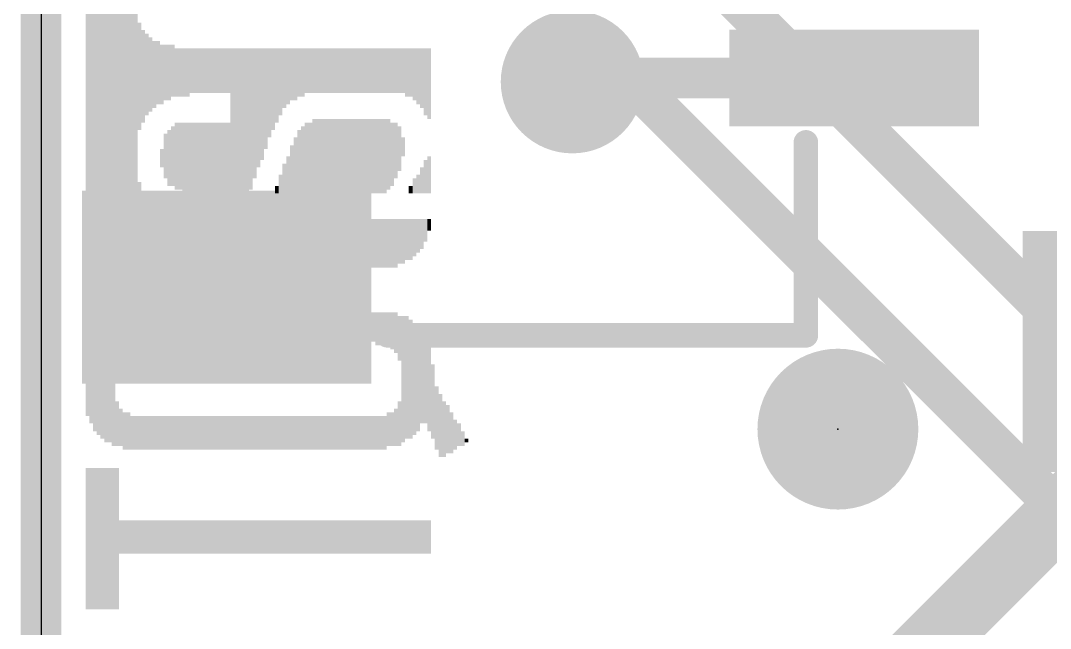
# Model space of a CAD drawing. Extents: x -0.1 to 25.5, y -0.1 to 17.9.
# Drawn here: x -0.13 to 6.27, y 3.97 to 7.75 of the extents above; entities that cross this region are included whole.
import ezdxf

# ---------------------------------------------------------------- set-up
doc = ezdxf.new("R2010")
doc.units = 0
for name, color, linetype in [('1', 12, 'CONTINUOUS'), ('16', 5, 'CONTINUOUS'), ('18', 110, 'CONTINUOUS'), ('20', 53, 'CONTINUOUS'), ('21', 40, 'CONTINUOUS'), ('22', 6, 'CONTINUOUS'), ('23', 40, 'CONTINUOUS')]:
    doc.layers.add(name, color=color, linetype=linetype)

# ---------------------------------------------------------------- blocks, each defined once
blk = doc.blocks.new('RECT')
blk.add_solid([(-0.5, -0.5), (0.5, -0.5), (-0.5, 0.5), (0.5, 0.5)])
blk = doc.blocks.new('PIE')
at = {"const_width": 0.5}
blk.add_lwpolyline([(0, -0.25, 1), (0, 0.25, 1), (0, -0.25)], format="xyb", dxfattribs=at)
blk = doc.blocks.new('ROUNDV')
at = {"const_width": 0.5}
blk.add_lwpolyline([(0, -0.25, 1), (0, 0.25, 1), (0, -0.25)], format="xyb", dxfattribs=at)

msp = doc.modelspace()

# ---------------------------------------------------------------- linework, layer by layer
at = {"layer": '1'}
for points, const_width in [([(0, 0), (0, 17.78)], 0.254), ([(3.326, 7.39), (3.302, 7.366)], 0.254), ([(5.054, 7.39), (3.326, 7.39)], 0.254), ([(6.7208, 5.0698), (5.08, 3.429)], 0.4064)]:
    msp.add_lwpolyline(points, dxfattribs=dict(at, const_width=const_width))
at = {"layer": '1', "const_width": 0.127}
for points in [[(3.326, 7.4535, 1), (3.326, 7.3265)], [(3.3709, 7.3451, 1), (3.2811, 7.4349)], [(5.054, 7.3265, 1), (5.054, 7.4535)], [(3.2571, 7.4109, 1), (3.3469, 7.3211)]]:
    msp.add_lwpolyline(points, format="xyb", dxfattribs=at)
at = {"layer": '16', "const_width": 0.254}
for points in [[(0, 0), (0, 17.78)], [(3.683, 8.509), (7.747, 4.445)], [(3.302, 7.366), (3.6714, 7.366)], [(3.6714, 7.366), (7.1004, 3.937)]]:
    msp.add_lwpolyline(points, dxfattribs=at)
at = {"layer": '16', "const_width": 0.127}
for points in [[(3.302, 7.4295, 1), (3.302, 7.3025)], [(3.7163, 7.4109, 1), (3.6265, 7.3211)], [(3.6714, 7.3025, 1), (3.6714, 7.4295)]]:
    msp.add_lwpolyline(points, format="xyb", dxfattribs=at)
at = {"layer": '20'}
msp.add_line((0, 15.24), (0, 2.54), dxfattribs=at)
at = {"layer": '21', "const_width": 0.1524}
for points in [[(0.454, 10.99), (0.454, 6.79)], [(4.754, 6.99), (4.754, 5.79)], [(4.754, 5.79), (2.154, 5.79)]]:
    msp.add_lwpolyline(points, dxfattribs=at)
at = {"layer": '21', "const_width": 0.0762}
for points in [[(4.7921, 6.99, 1), (4.7159, 6.99)], [(0.4159, 6.79, 1), (0.4921, 6.79)], [(2.154, 5.8281, 1), (2.154, 5.7519)], [(4.7159, 5.79, 1), (4.7921, 5.79)], [(4.754, 5.7519, 1), (4.754, 5.8281)]]:
    msp.add_lwpolyline(points, format="xyb", dxfattribs=at)
at = {"layer": '23'}
msp.add_point((4.953, 5.207), dxfattribs=at)

# ---------------------------------------------------------------- block references
at = {"layer": '1'}
for p, xscale, yscale in [((5.054, 7.39), 1.55, 0.6), ((1.154, 6.09), 1.8, 1.2), ((6.7208, 5.6896), 1.24, 1.5)]:
    msp.add_blockref('RECT', p, dxfattribs=dict(at, xscale=xscale, yscale=yscale))
msp.add_blockref('PIE', (4.953, 5.207), dxfattribs=at)
at = {"layer": '18', "xscale": 0.889, "yscale": 0.889}
msp.add_blockref('ROUNDV', (3.302, 7.366), dxfattribs=at)
msp.add_blockref('ROUNDV', (3.302, 7.366), dxfattribs=at)
at = {"layer": '22', "rotation": 270}
for p, xscale, yscale in [((0.2887, 9.0856), 5.2883, 0.0231), ((0.3118, 9.0513), 5.3569, 0.0231), ((0.3349, 9.0284), 5.4026, 0.0231), ((0.358, 9.017), 5.4254, 0.0231), ((0.381, 9.0056), 5.4483, 0.0229), ((0.404, 8.9941), 5.4712, 0.0231), ((0.4271, 8.9941), 5.4712, 0.0231), ((0.4502, 8.9827), 5.494, 0.0231), ((0.4733, 8.9827), 5.494, 0.0231), ((0.4964, 8.97), 5.5194, 0.0231), ((0.5196, 8.97), 5.5194, 0.0231), ((0.5427, 8.97), 5.5194, 0.0231), ((0.5658, 8.97), 5.5194, 0.0231), ((0.5889, 8.97), 5.5194, 0.0231), ((0.612, 7.4003), 0.668, 0.0231), ((0.635, 7.4003), 0.5766, 0.0229), ((0.658, 7.4117), 0.508, 0.0231), ((0.6811, 7.4117), 0.4623, 0.0231), ((0.7042, 7.4117), 0.4166, 0.0231), ((0.7273, 7.4232), 0.3937, 0.0231), ((0.7504, 7.4117), 0.3708, 0.0231), ((0.7736, 7.4244), 0.3454, 0.0231), ((0.7967, 7.4244), 0.3454, 0.0231), ((0.8198, 7.4359), 0.3226, 0.0231), ((0.8429, 7.4244), 0.2997, 0.0231), ((0.866, 7.4244), 0.2997, 0.0231), ((0.889, 7.4244), 0.2997, 0.0229), ((0.912, 7.4244), 0.2997, 0.0231), ((0.9351, 7.4359), 0.2769, 0.0231), ((0.9582, 7.4359), 0.2769, 0.0231), ((0.9813, 7.4359), 0.2769, 0.0231), ((1.0044, 7.4359), 0.2769, 0.0231), ((1.0276, 7.4359), 0.2769, 0.0231), ((1.0507, 7.4359), 0.2769, 0.0231), ((1.0738, 7.4359), 0.2769, 0.0231), ((1.0969, 7.4359), 0.2769, 0.0231), ((1.12, 7.4359), 0.2769, 0.0231), ((1.143, 7.4359), 0.2769, 0.0229), ((1.166, 7.4359), 0.2769, 0.0231), ((1.1891, 7.1234), 0.9017, 0.0231), ((1.2122, 7.1234), 0.9017, 0.0231), ((1.2353, 7.1234), 0.9017, 0.0231), ((1.2584, 7.1234), 0.9017, 0.0231), ((1.2816, 7.1234), 0.9017, 0.0231), ((1.3047, 7.1349), 0.8788, 0.0231), ((1.3278, 7.1704), 0.8077, 0.0231), ((1.3509, 7.2047), 0.7391, 0.0231), ((1.374, 7.2276), 0.6934, 0.0231), ((1.397, 7.2619), 0.6248, 0.0229), ((1.42, 7.2974), 0.5537, 0.0231), ((1.4431, 7.3203), 0.508, 0.0231), ((1.4662, 7.3431), 0.4623, 0.0231), ((1.4893, 7.366), 0.4166, 0.0231), ((1.5124, 7.3889), 0.3708, 0.0231), ((1.5356, 7.4003), 0.348, 0.0231), ((1.5587, 7.413), 0.3226, 0.0231), ((1.5818, 7.413), 0.3226, 0.0231), ((1.6049, 7.4244), 0.2997, 0.0231), ((1.628, 7.4244), 0.2997, 0.0231), ((1.651, 7.4359), 0.2769, 0.0229), ((1.674, 7.4359), 0.2769, 0.0231), ((1.6971, 7.4359), 0.2769, 0.0231), ((1.7202, 7.4359), 0.2769, 0.0231), ((1.7433, 7.4359), 0.2769, 0.0231), ((1.7664, 7.4359), 0.2769, 0.0231), ((1.7896, 7.4359), 0.2769, 0.0231), ((1.8127, 7.4359), 0.2769, 0.0231), ((1.8358, 7.4359), 0.2769, 0.0231), ((1.8589, 7.4359), 0.2769, 0.0231), ((1.882, 7.4359), 0.2769, 0.0231), ((1.905, 7.4359), 0.2769, 0.0229), ((1.928, 7.4359), 0.2769, 0.0231), ((1.9511, 7.4359), 0.2769, 0.0231), ((1.9742, 7.4359), 0.2769, 0.0231), ((1.9973, 7.4359), 0.2769, 0.0231), ((2.0204, 7.4359), 0.2769, 0.0231), ((2.0436, 7.4359), 0.2769, 0.0231), ((2.0667, 7.4359), 0.2769, 0.0231), ((2.0898, 7.4359), 0.2769, 0.0231), ((2.1129, 7.4359), 0.2769, 0.0231), ((2.136, 7.4359), 0.2769, 0.0231), ((2.159, 7.4359), 0.2769, 0.0229), ((2.182, 7.4359), 0.2769, 0.0231), ((2.2051, 7.4359), 0.2769, 0.0231), ((2.2282, 7.4359), 0.2769, 0.0231), ((2.2513, 7.4359), 0.2769, 0.0231), ((2.2744, 7.4244), 0.2997, 0.0231), ((2.2976, 7.4244), 0.2997, 0.0231), ((2.3207, 7.413), 0.3226, 0.0231), ((2.3438, 7.4003), 0.348, 0.0231), ((2.3669, 7.3889), 0.3708, 0.0231), ((2.39, 7.366), 0.4166, 0.0231), ((2.413, 7.3546), 0.4394, 0.0229), ((0.8429, 6.9037), 0.4166, 0.0231), ((0.866, 6.9037), 0.4166, 0.0231), ((0.889, 6.8923), 0.4394, 0.0229), ((0.912, 6.8923), 0.4394, 0.0231), ((0.9351, 6.8923), 0.4394, 0.0231), ((0.9582, 6.8923), 0.4394, 0.0231), ((0.9813, 6.8923), 0.4394, 0.0231), ((1.0044, 6.8923), 0.4394, 0.0231), ((1.0276, 6.8923), 0.4394, 0.0231), ((1.0507, 6.8923), 0.4394, 0.0231), ((1.0738, 6.8923), 0.4394, 0.0231), ((1.0969, 6.8923), 0.4394, 0.0231), ((1.12, 6.8923), 0.4394, 0.0231), ((1.143, 6.8923), 0.4394, 0.0229), ((1.166, 6.8923), 0.4394, 0.0231), ((1.651, 6.8923), 0.4394, 0.0229), ((1.674, 6.8923), 0.4394, 0.0231), ((1.6971, 6.9037), 0.4623, 0.0231), ((1.7202, 6.9037), 0.4623, 0.0231), ((1.7433, 6.9037), 0.4623, 0.0231), ((1.7664, 6.9037), 0.4623, 0.0231), ((1.7896, 6.9037), 0.4623, 0.0231), ((1.8127, 6.9037), 0.4623, 0.0231), ((1.8358, 6.9037), 0.4623, 0.0231), ((1.8589, 6.9037), 0.4623, 0.0231), ((1.882, 6.9037), 0.4623, 0.0231), ((1.905, 6.9037), 0.4623, 0.0229), ((1.928, 6.9037), 0.4623, 0.0231), ((1.9511, 6.9037), 0.4623, 0.0231), ((1.9742, 6.9037), 0.4623, 0.0231), ((1.9973, 6.9037), 0.4623, 0.0231), ((2.0204, 6.9037), 0.4623, 0.0231), ((2.0436, 6.9037), 0.4623, 0.0231), ((2.0667, 6.9037), 0.4623, 0.0231), ((2.0898, 6.9037), 0.4623, 0.0231), ((2.1129, 6.9037), 0.4623, 0.0231), ((2.136, 6.9037), 0.4623, 0.0231), ((2.159, 6.9152), 0.4394, 0.0229), ((2.182, 6.9152), 0.3937, 0.0231), ((2.2051, 6.9393), 0.3454, 0.0231), ((0.7736, 6.905), 0.2769, 0.0231), ((0.7967, 6.8923), 0.348, 0.0231), ((0.8198, 6.9037), 0.3708, 0.0231), ((1.6049, 6.8694), 0.3937, 0.0231), ((1.628, 6.8809), 0.4166, 0.0231), ((2.2282, 6.9507), 0.2769, 0.0231), ((1.5818, 6.8466), 0.348, 0.0231), ((2.2513, 6.9621), 0.1168, 0.0231), ((0.7504, 6.8923), 0.1143, 0.0231), ((1.5587, 6.8224), 0.2997, 0.0231), ((1.5124, 6.7653), 0.1854, 0.0231), ((1.5356, 6.7881), 0.2311, 0.0231), ((2.39, 6.7767), 0.2083, 0.0231), ((2.413, 6.7881), 0.2311, 0.0229), ((1.4893, 6.731), 0.1168, 0.0231), ((2.3438, 6.731), 0.1168, 0.0231), ((2.3669, 6.7539), 0.1626, 0.0231), ((0.612, 6.477), 0.5334, 0.0231), ((2.3207, 6.7196), 0.094, 0.0231), ((0.635, 6.4414), 0.4623, 0.0229), ((1.4662, 6.6954), 0.0457, 0.0231), ((2.2976, 6.6954), 0.0457, 0.0231), ((0.658, 6.43), 0.4394, 0.0231), ((0.6811, 6.4072), 0.3937, 0.0231), ((0.7042, 6.3957), 0.3708, 0.0231), ((0.7273, 6.3957), 0.3708, 0.0231), ((0.7504, 6.3843), 0.348, 0.0231), ((0.7736, 6.3843), 0.348, 0.0231), ((0.7967, 6.3729), 0.3251, 0.0231), ((0.8198, 6.3729), 0.3251, 0.0231), ((0.8429, 6.3729), 0.3251, 0.0231), ((0.866, 6.3614), 0.3023, 0.0231), ((0.889, 6.3614), 0.3023, 0.0229), ((0.912, 6.3614), 0.3023, 0.0231), ((0.9351, 6.3614), 0.3023, 0.0231), ((0.9582, 6.3614), 0.3023, 0.0231), ((0.9813, 6.3614), 0.3023, 0.0231), ((1.0044, 6.3614), 0.3023, 0.0231), ((1.0276, 6.3614), 0.3023, 0.0231), ((1.0507, 6.3614), 0.3023, 0.0231), ((1.0738, 6.3614), 0.3023, 0.0231), ((1.0969, 6.3614), 0.3023, 0.0231), ((1.12, 6.3614), 0.3023, 0.0231), ((1.143, 6.3614), 0.3023, 0.0229), ((1.166, 6.3614), 0.3023, 0.0231), ((1.1891, 6.3614), 0.3023, 0.0231), ((1.2122, 6.3614), 0.3023, 0.0231), ((1.2353, 6.3614), 0.3023, 0.0231), ((1.2584, 6.3614), 0.3023, 0.0231), ((1.2816, 6.3614), 0.3023, 0.0231), ((1.3047, 6.3614), 0.3023, 0.0231), ((1.3278, 6.3614), 0.3023, 0.0231), ((1.3509, 6.3614), 0.3023, 0.0231), ((1.374, 6.3614), 0.3023, 0.0231), ((1.397, 6.3614), 0.3023, 0.0229), ((1.42, 6.3614), 0.3023, 0.0231), ((1.4431, 6.3614), 0.3023, 0.0231), ((1.4662, 6.3614), 0.3023, 0.0231), ((1.4893, 6.3614), 0.3023, 0.0231), ((1.5124, 6.3614), 0.3023, 0.0231), ((1.5356, 6.3614), 0.3023, 0.0231), ((1.5587, 6.3614), 0.3023, 0.0231), ((1.5818, 6.3614), 0.3023, 0.0231), ((1.6049, 6.3614), 0.3023, 0.0231), ((1.628, 6.3614), 0.3023, 0.0231), ((1.651, 6.3614), 0.3023, 0.0229), ((1.674, 6.3614), 0.3023, 0.0231), ((1.6971, 6.3614), 0.3023, 0.0231), ((1.7202, 6.3614), 0.3023, 0.0231), ((1.7433, 6.3614), 0.3023, 0.0231), ((1.7664, 6.3614), 0.3023, 0.0231), ((1.7896, 6.3614), 0.3023, 0.0231), ((1.8127, 6.3614), 0.3023, 0.0231), ((1.8358, 6.3614), 0.3023, 0.0231), ((1.8589, 6.3614), 0.3023, 0.0231), ((1.882, 6.3614), 0.3023, 0.0231), ((1.905, 6.3614), 0.3023, 0.0229), ((1.928, 6.3614), 0.3023, 0.0231), ((1.9511, 6.3614), 0.3023, 0.0231), ((1.9742, 6.3614), 0.3023, 0.0231), ((1.9973, 6.3614), 0.3023, 0.0231), ((2.0204, 6.3614), 0.3023, 0.0231), ((2.0436, 6.3614), 0.3023, 0.0231), ((2.0667, 6.3614), 0.3023, 0.0231), ((2.0898, 6.3614), 0.3023, 0.0231), ((2.1129, 6.3614), 0.3023, 0.0231), ((2.136, 6.3614), 0.3023, 0.0231), ((2.159, 6.3614), 0.3023, 0.0229), ((2.182, 6.3614), 0.3023, 0.0231), ((2.2051, 6.3614), 0.3023, 0.0231), ((2.2282, 6.3741), 0.2769, 0.0231), ((2.2513, 6.3741), 0.2769, 0.0231), ((2.2744, 6.3856), 0.254, 0.0231), ((2.2976, 6.3856), 0.254, 0.0231), ((2.3207, 6.397), 0.2311, 0.0231), ((2.3438, 6.4084), 0.2083, 0.0231), ((2.3669, 6.4199), 0.1854, 0.0231), ((2.39, 6.4427), 0.1397, 0.0231), ((2.413, 6.477), 0.0711, 0.0229), ((0.4502, 5.5067), 0.8077, 0.0231), ((0.4733, 5.7721), 0.2769, 0.0231), ((0.4964, 5.8064), 0.254, 0.0231), ((0.5196, 5.8179), 0.2311, 0.0231), ((0.5427, 5.8306), 0.2057, 0.0231), ((0.5658, 5.8306), 0.2057, 0.0231), ((0.5889, 5.8306), 0.2057, 0.0231), ((0.612, 5.8306), 0.2057, 0.0231), ((0.635, 5.8306), 0.2057, 0.0229), ((0.658, 5.842), 0.1829, 0.0231), ((0.6811, 5.842), 0.1829, 0.0231), ((0.7042, 5.842), 0.1829, 0.0231), ((0.7273, 5.842), 0.1829, 0.0231), ((0.7504, 5.842), 0.1829, 0.0231), ((0.7736, 5.842), 0.1829, 0.0231), ((0.7967, 5.842), 0.1829, 0.0231), ((0.8198, 5.842), 0.1829, 0.0231), ((0.8429, 5.842), 0.1829, 0.0231), ((0.866, 5.842), 0.1829, 0.0231), ((0.889, 5.842), 0.1829, 0.0229), ((0.912, 5.842), 0.1829, 0.0231), ((0.9351, 5.842), 0.1829, 0.0231), ((0.9582, 5.842), 0.1829, 0.0231), ((0.9813, 5.842), 0.1829, 0.0231), ((1.0044, 5.842), 0.1829, 0.0231), ((1.0276, 5.842), 0.1829, 0.0231), ((1.0507, 5.842), 0.1829, 0.0231), ((1.0738, 5.842), 0.1829, 0.0231), ((1.0969, 5.842), 0.1829, 0.0231), ((1.12, 5.842), 0.1829, 0.0231), ((1.143, 5.842), 0.1829, 0.0229), ((1.166, 5.842), 0.1829, 0.0231), ((1.1891, 5.842), 0.1829, 0.0231), ((1.2122, 5.842), 0.1829, 0.0231), ((1.2353, 5.842), 0.1829, 0.0231), ((1.2584, 5.842), 0.1829, 0.0231), ((1.2816, 5.842), 0.1829, 0.0231), ((1.3047, 5.842), 0.1829, 0.0231), ((1.3278, 5.842), 0.1829, 0.0231), ((1.3509, 5.842), 0.1829, 0.0231), ((1.374, 5.842), 0.1829, 0.0231), ((1.397, 5.842), 0.1829, 0.0229), ((1.42, 5.842), 0.1829, 0.0231), ((1.4431, 5.842), 0.1829, 0.0231), ((1.4662, 5.842), 0.1829, 0.0231), ((1.4893, 5.842), 0.1829, 0.0231), ((1.5124, 5.842), 0.1829, 0.0231), ((1.5356, 5.842), 0.1829, 0.0231), ((1.5587, 5.842), 0.1829, 0.0231), ((1.5818, 5.842), 0.1829, 0.0231), ((1.6049, 5.842), 0.1829, 0.0231), ((1.628, 5.842), 0.1829, 0.0231), ((1.651, 5.842), 0.1829, 0.0229), ((1.674, 5.842), 0.1829, 0.0231), ((1.6971, 5.842), 0.1829, 0.0231), ((1.7202, 5.842), 0.1829, 0.0231), ((1.7433, 5.842), 0.1829, 0.0231), ((1.7664, 5.842), 0.1829, 0.0231), ((1.7896, 5.842), 0.1829, 0.0231), ((1.8127, 5.842), 0.1829, 0.0231), ((1.8358, 5.842), 0.1829, 0.0231), ((1.8589, 5.842), 0.1829, 0.0231), ((1.882, 5.842), 0.1829, 0.0231), ((1.905, 5.842), 0.1829, 0.0229), ((1.928, 5.842), 0.1829, 0.0231), ((1.9511, 5.842), 0.1829, 0.0231), ((1.9742, 5.842), 0.1829, 0.0231), ((1.9973, 5.842), 0.1829, 0.0231), ((2.0204, 5.842), 0.1829, 0.0231), ((2.0436, 5.842), 0.1829, 0.0231), ((2.0667, 5.842), 0.1829, 0.0231), ((2.0898, 5.8306), 0.2057, 0.0231), ((2.1129, 5.8306), 0.2057, 0.0231), ((2.136, 5.8306), 0.2057, 0.0231), ((2.159, 5.8306), 0.2057, 0.0229), ((2.182, 5.8179), 0.2311, 0.0231), ((2.2051, 5.8064), 0.254, 0.0231), ((2.2282, 5.7721), 0.2769, 0.0231), ((2.2513, 5.5182), 0.7849, 0.0231), ((2.2744, 5.5296), 0.762, 0.0231), ((0.358, 5.5067), 0.6706, 0.0231), ((0.381, 5.5067), 0.7163, 0.0229), ((0.404, 5.5067), 0.762, 0.0231), ((0.4271, 5.5067), 0.762, 0.0231), ((2.2976, 5.5182), 0.7391, 0.0231), ((2.3207, 5.5182), 0.6934, 0.0231), ((2.3438, 5.5182), 0.6477, 0.0231), ((0.3118, 5.5194), 0.5537, 0.0231), ((0.3349, 5.5067), 0.6248, 0.0231), ((2.3669, 5.5309), 0.5766, 0.0231), ((2.39, 5.5194), 0.5537, 0.0231), ((0.2887, 5.508), 0.4394, 0.0231), ((2.413, 5.461), 0.5334, 0.0229), ((2.436, 5.3797), 0.4623, 0.0231), ((2.4591, 5.2769), 0.3937, 0.0231), ((0.4733, 5.2413), 0.2769, 0.0231), ((2.2282, 5.2413), 0.2769, 0.0231), ((2.4822, 5.2299), 0.3912, 0.0231), ((2.5053, 5.207), 0.3454, 0.0231), ((0.4964, 5.2184), 0.2311, 0.0231), ((2.2051, 5.2184), 0.2311, 0.0231), ((2.5284, 5.207), 0.2997, 0.0231), ((0.5196, 5.1956), 0.2311, 0.0231), ((0.5427, 5.1956), 0.2311, 0.0231), ((0.5658, 5.1841), 0.2083, 0.0231), ((0.5889, 5.1841), 0.2083, 0.0231), ((0.612, 5.1841), 0.2083, 0.0231), ((0.635, 5.1841), 0.2083, 0.0229), ((0.658, 5.1841), 0.2083, 0.0231), ((0.6811, 5.1841), 0.2083, 0.0231), ((0.7042, 5.1841), 0.2083, 0.0231), ((0.7273, 5.1841), 0.2083, 0.0231), ((0.7504, 5.1841), 0.2083, 0.0231), ((0.7736, 5.1841), 0.2083, 0.0231), ((0.7967, 5.1841), 0.2083, 0.0231), ((0.8198, 5.1841), 0.2083, 0.0231), ((0.8429, 5.1841), 0.2083, 0.0231), ((0.866, 5.1841), 0.2083, 0.0231), ((0.889, 5.1841), 0.2083, 0.0229), ((0.912, 5.1841), 0.2083, 0.0231), ((0.9351, 5.1841), 0.2083, 0.0231), ((0.9582, 5.1841), 0.2083, 0.0231), ((0.9813, 5.1841), 0.2083, 0.0231), ((1.0044, 5.1841), 0.2083, 0.0231), ((1.0276, 5.1841), 0.2083, 0.0231), ((1.0507, 5.1841), 0.2083, 0.0231), ((1.0738, 5.1841), 0.2083, 0.0231), ((1.0969, 5.1841), 0.2083, 0.0231), ((1.12, 5.1841), 0.2083, 0.0231), ((1.143, 5.1841), 0.2083, 0.0229), ((1.166, 5.1841), 0.2083, 0.0231), ((1.1891, 5.1841), 0.2083, 0.0231), ((1.2122, 5.1841), 0.2083, 0.0231), ((1.2353, 5.1841), 0.2083, 0.0231), ((1.2584, 5.1841), 0.2083, 0.0231), ((1.2816, 5.1841), 0.2083, 0.0231), ((1.3047, 5.1841), 0.2083, 0.0231), ((1.3278, 5.1841), 0.2083, 0.0231), ((1.3509, 5.1841), 0.2083, 0.0231), ((1.374, 5.1841), 0.2083, 0.0231), ((1.397, 5.1841), 0.2083, 0.0229), ((1.42, 5.1841), 0.2083, 0.0231), ((1.4431, 5.1841), 0.2083, 0.0231), ((1.4662, 5.1841), 0.2083, 0.0231), ((1.4893, 5.1841), 0.2083, 0.0231), ((1.5124, 5.1841), 0.2083, 0.0231), ((1.5356, 5.1841), 0.2083, 0.0231), ((1.5587, 5.1841), 0.2083, 0.0231), ((1.5818, 5.1841), 0.2083, 0.0231), ((1.6049, 5.1841), 0.2083, 0.0231), ((1.628, 5.1841), 0.2083, 0.0231), ((1.651, 5.1841), 0.2083, 0.0229), ((1.674, 5.1841), 0.2083, 0.0231), ((1.6971, 5.1841), 0.2083, 0.0231), ((1.7202, 5.1841), 0.2083, 0.0231), ((1.7433, 5.1841), 0.2083, 0.0231), ((1.7664, 5.1841), 0.2083, 0.0231), ((1.7896, 5.1841), 0.2083, 0.0231), ((1.8127, 5.1841), 0.2083, 0.0231), ((1.8358, 5.1841), 0.2083, 0.0231), ((1.8589, 5.1841), 0.2083, 0.0231), ((1.882, 5.1841), 0.2083, 0.0231), ((1.905, 5.1841), 0.2083, 0.0229), ((1.928, 5.1841), 0.2083, 0.0231), ((1.9511, 5.1841), 0.2083, 0.0231), ((1.9742, 5.1841), 0.2083, 0.0231), ((1.9973, 5.1841), 0.2083, 0.0231), ((2.0204, 5.1841), 0.2083, 0.0231), ((2.0436, 5.1841), 0.2083, 0.0231), ((2.0667, 5.1841), 0.2083, 0.0231), ((2.0898, 5.1841), 0.2083, 0.0231), ((2.1129, 5.1841), 0.2083, 0.0231), ((2.136, 5.1841), 0.2083, 0.0231), ((2.159, 5.207), 0.2083, 0.0229), ((2.182, 5.207), 0.2083, 0.0231), ((2.5516, 5.1841), 0.254, 0.0231), ((2.5747, 5.1727), 0.1854, 0.0231), ((2.5978, 5.1727), 0.1397, 0.0231), ((2.6209, 5.1486), 0.0914, 0.0231), ((2.644, 5.1372), 0.0229, 0.0231), ((0.2887, 4.5263), 0.8788, 0.0231), ((0.3118, 4.5263), 0.8788, 0.0231), ((0.3349, 4.5263), 0.8788, 0.0231), ((0.358, 4.5263), 0.8788, 0.0231), ((0.381, 4.5263), 0.8788, 0.0229), ((0.404, 4.5263), 0.8788, 0.0231), ((0.4271, 4.5263), 0.8788, 0.0231), ((0.4502, 4.5263), 0.8788, 0.0231), ((0.4733, 4.5263), 0.8788, 0.0231), ((0.4964, 4.5364), 0.2083, 0.0231), ((0.5196, 4.5364), 0.2083, 0.0231), ((0.5427, 4.5364), 0.2083, 0.0231), ((0.5658, 4.5364), 0.2083, 0.0231), ((0.5889, 4.5364), 0.2083, 0.0231), ((0.612, 4.5364), 0.2083, 0.0231), ((0.635, 4.5364), 0.2083, 0.0229), ((0.658, 4.5364), 0.2083, 0.0231), ((0.6811, 4.5364), 0.2083, 0.0231), ((0.7042, 4.5364), 0.2083, 0.0231), ((0.7273, 4.5364), 0.2083, 0.0231), ((0.7504, 4.5364), 0.2083, 0.0231), ((0.7736, 4.5364), 0.2083, 0.0231), ((0.7967, 4.5364), 0.2083, 0.0231), ((0.8198, 4.5364), 0.2083, 0.0231), ((0.8429, 4.5364), 0.2083, 0.0231), ((0.866, 4.5364), 0.2083, 0.0231), ((0.889, 4.5364), 0.2083, 0.0229), ((0.912, 4.5364), 0.2083, 0.0231), ((0.9351, 4.5364), 0.2083, 0.0231), ((0.9582, 4.5364), 0.2083, 0.0231), ((0.9813, 4.5364), 0.2083, 0.0231), ((1.0044, 4.5364), 0.2083, 0.0231), ((1.0276, 4.5364), 0.2083, 0.0231), ((1.0507, 4.5364), 0.2083, 0.0231), ((1.0738, 4.5364), 0.2083, 0.0231), ((1.0969, 4.5364), 0.2083, 0.0231), ((1.12, 4.5364), 0.2083, 0.0231), ((1.143, 4.5364), 0.2083, 0.0229), ((1.166, 4.5364), 0.2083, 0.0231), ((1.1891, 4.5364), 0.2083, 0.0231), ((1.2122, 4.5364), 0.2083, 0.0231), ((1.2353, 4.5364), 0.2083, 0.0231), ((1.2584, 4.5364), 0.2083, 0.0231), ((1.2816, 4.5364), 0.2083, 0.0231), ((1.3047, 4.5364), 0.2083, 0.0231), ((1.3278, 4.5364), 0.2083, 0.0231), ((1.3509, 4.5364), 0.2083, 0.0231), ((1.374, 4.5364), 0.2083, 0.0231), ((1.397, 4.5364), 0.2083, 0.0229), ((1.42, 4.5364), 0.2083, 0.0231), ((1.4431, 4.5364), 0.2083, 0.0231), ((1.4662, 4.5364), 0.2083, 0.0231), ((1.4893, 4.5364), 0.2083, 0.0231), ((1.5124, 4.5364), 0.2083, 0.0231), ((1.5356, 4.5364), 0.2083, 0.0231), ((1.5587, 4.5364), 0.2083, 0.0231), ((1.5818, 4.5364), 0.2083, 0.0231), ((1.6049, 4.5364), 0.2083, 0.0231), ((1.628, 4.5364), 0.2083, 0.0231), ((1.651, 4.5364), 0.2083, 0.0229), ((1.674, 4.5364), 0.2083, 0.0231), ((1.6971, 4.5364), 0.2083, 0.0231), ((1.7202, 4.5364), 0.2083, 0.0231), ((1.7433, 4.5364), 0.2083, 0.0231), ((1.7664, 4.5364), 0.2083, 0.0231), ((1.7896, 4.5364), 0.2083, 0.0231), ((1.8127, 4.5364), 0.2083, 0.0231), ((1.8358, 4.5364), 0.2083, 0.0231), ((1.8589, 4.5364), 0.2083, 0.0231), ((1.882, 4.5364), 0.2083, 0.0231), ((1.905, 4.5364), 0.2083, 0.0229), ((1.928, 4.5364), 0.2083, 0.0231), ((1.9511, 4.5364), 0.2083, 0.0231), ((1.9742, 4.5364), 0.2083, 0.0231), ((1.9973, 4.5364), 0.2083, 0.0231), ((2.0204, 4.5364), 0.2083, 0.0231), ((2.0436, 4.5364), 0.2083, 0.0231), ((2.0667, 4.5364), 0.2083, 0.0231), ((2.0898, 4.5364), 0.2083, 0.0231), ((2.1129, 4.5364), 0.2083, 0.0231), ((2.136, 4.5364), 0.2083, 0.0231), ((2.159, 4.5364), 0.2083, 0.0229), ((2.182, 4.5364), 0.2083, 0.0231), ((2.2051, 4.5364), 0.2083, 0.0231), ((2.2282, 4.5364), 0.2083, 0.0231), ((2.2513, 4.5364), 0.2083, 0.0231), ((2.2744, 4.5364), 0.2083, 0.0231), ((2.2976, 4.5364), 0.2083, 0.0231), ((2.3207, 4.5364), 0.2083, 0.0231), ((2.3438, 4.5364), 0.2083, 0.0231), ((2.3669, 4.5364), 0.2083, 0.0231), ((2.39, 4.5364), 0.2083, 0.0231), ((2.413, 4.5364), 0.2083, 0.0229)]:
    msp.add_blockref('RECT', p, dxfattribs=dict(at, xscale=xscale, yscale=yscale))

doc.saveas('drawing.dxf')
